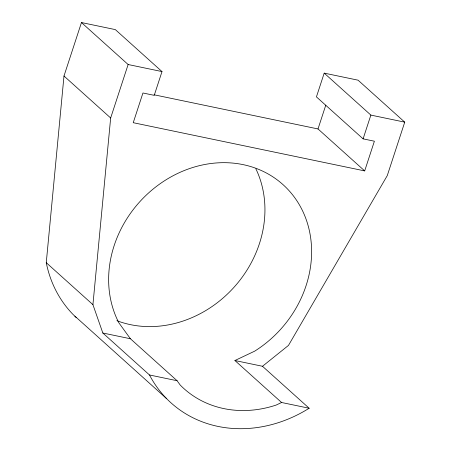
<?xml version="1.0" encoding="UTF-8"?>
<svg xmlns="http://www.w3.org/2000/svg" width="451" height="451" viewBox="0 0 451 451"><rect width="100%" height="100%" fill="white"/><g stroke="black" fill="none" stroke-linecap="round" stroke-linejoin="round"><path stroke-width="0.68" d="M166.707 398.729L73.372 314.792A128.191 111.775 -48 0 1 46.261 262.691L63.986 76.016L81.462 22.55L115.332 29.608L162.005 71.579L154.236 95.341L142.944 92.991L133.237 122.695L364.684 170.912L374.392 141.208L363.1 138.857L316.433 96.886L324.201 73.124L358.071 80.182L404.739 122.153L387.262 175.619L288.482 345.404L262.493 366.274L234.915 360.524L254.64 351.177A108.962 95.009 -48 0 0 301.324 208.345A108.962 95.009 -48 0 0 165.607 180.067A108.962 95.009 -48 0 0 118.923 322.899L130.412 338.752L177.08 380.723L180.22 385.058A108.962 95.009 -48 0 0 276.187 405.054L281.582 402.495L309.16 408.245L262.493 366.274M309.16 408.245A128.191 111.775 -48 0 1 149.495 374.978L102.828 333.007L92.929 304.662L110.658 117.987L128.135 64.521L81.462 22.55M364.684 170.912L318.011 128.947L325.78 105.179M363.1 138.857L370.869 115.095L324.201 73.124M128.135 64.521L162.005 71.579M370.869 115.095L404.739 122.153M154.073 94.789L318.011 128.947M102.828 333.007L130.412 338.752M149.495 374.978L177.08 380.723M63.986 76.016L110.658 117.987M234.915 360.524L281.582 402.495M46.261 262.691L92.929 304.662M255.869 168.798A108.962 95.009 -48 0 1 233.37 287.986A108.962 95.009 -48 0 1 116.877 320.684M76.343 317.69A128.191 111.775 -48 0 1 74.838 316.252"/></g></svg>
